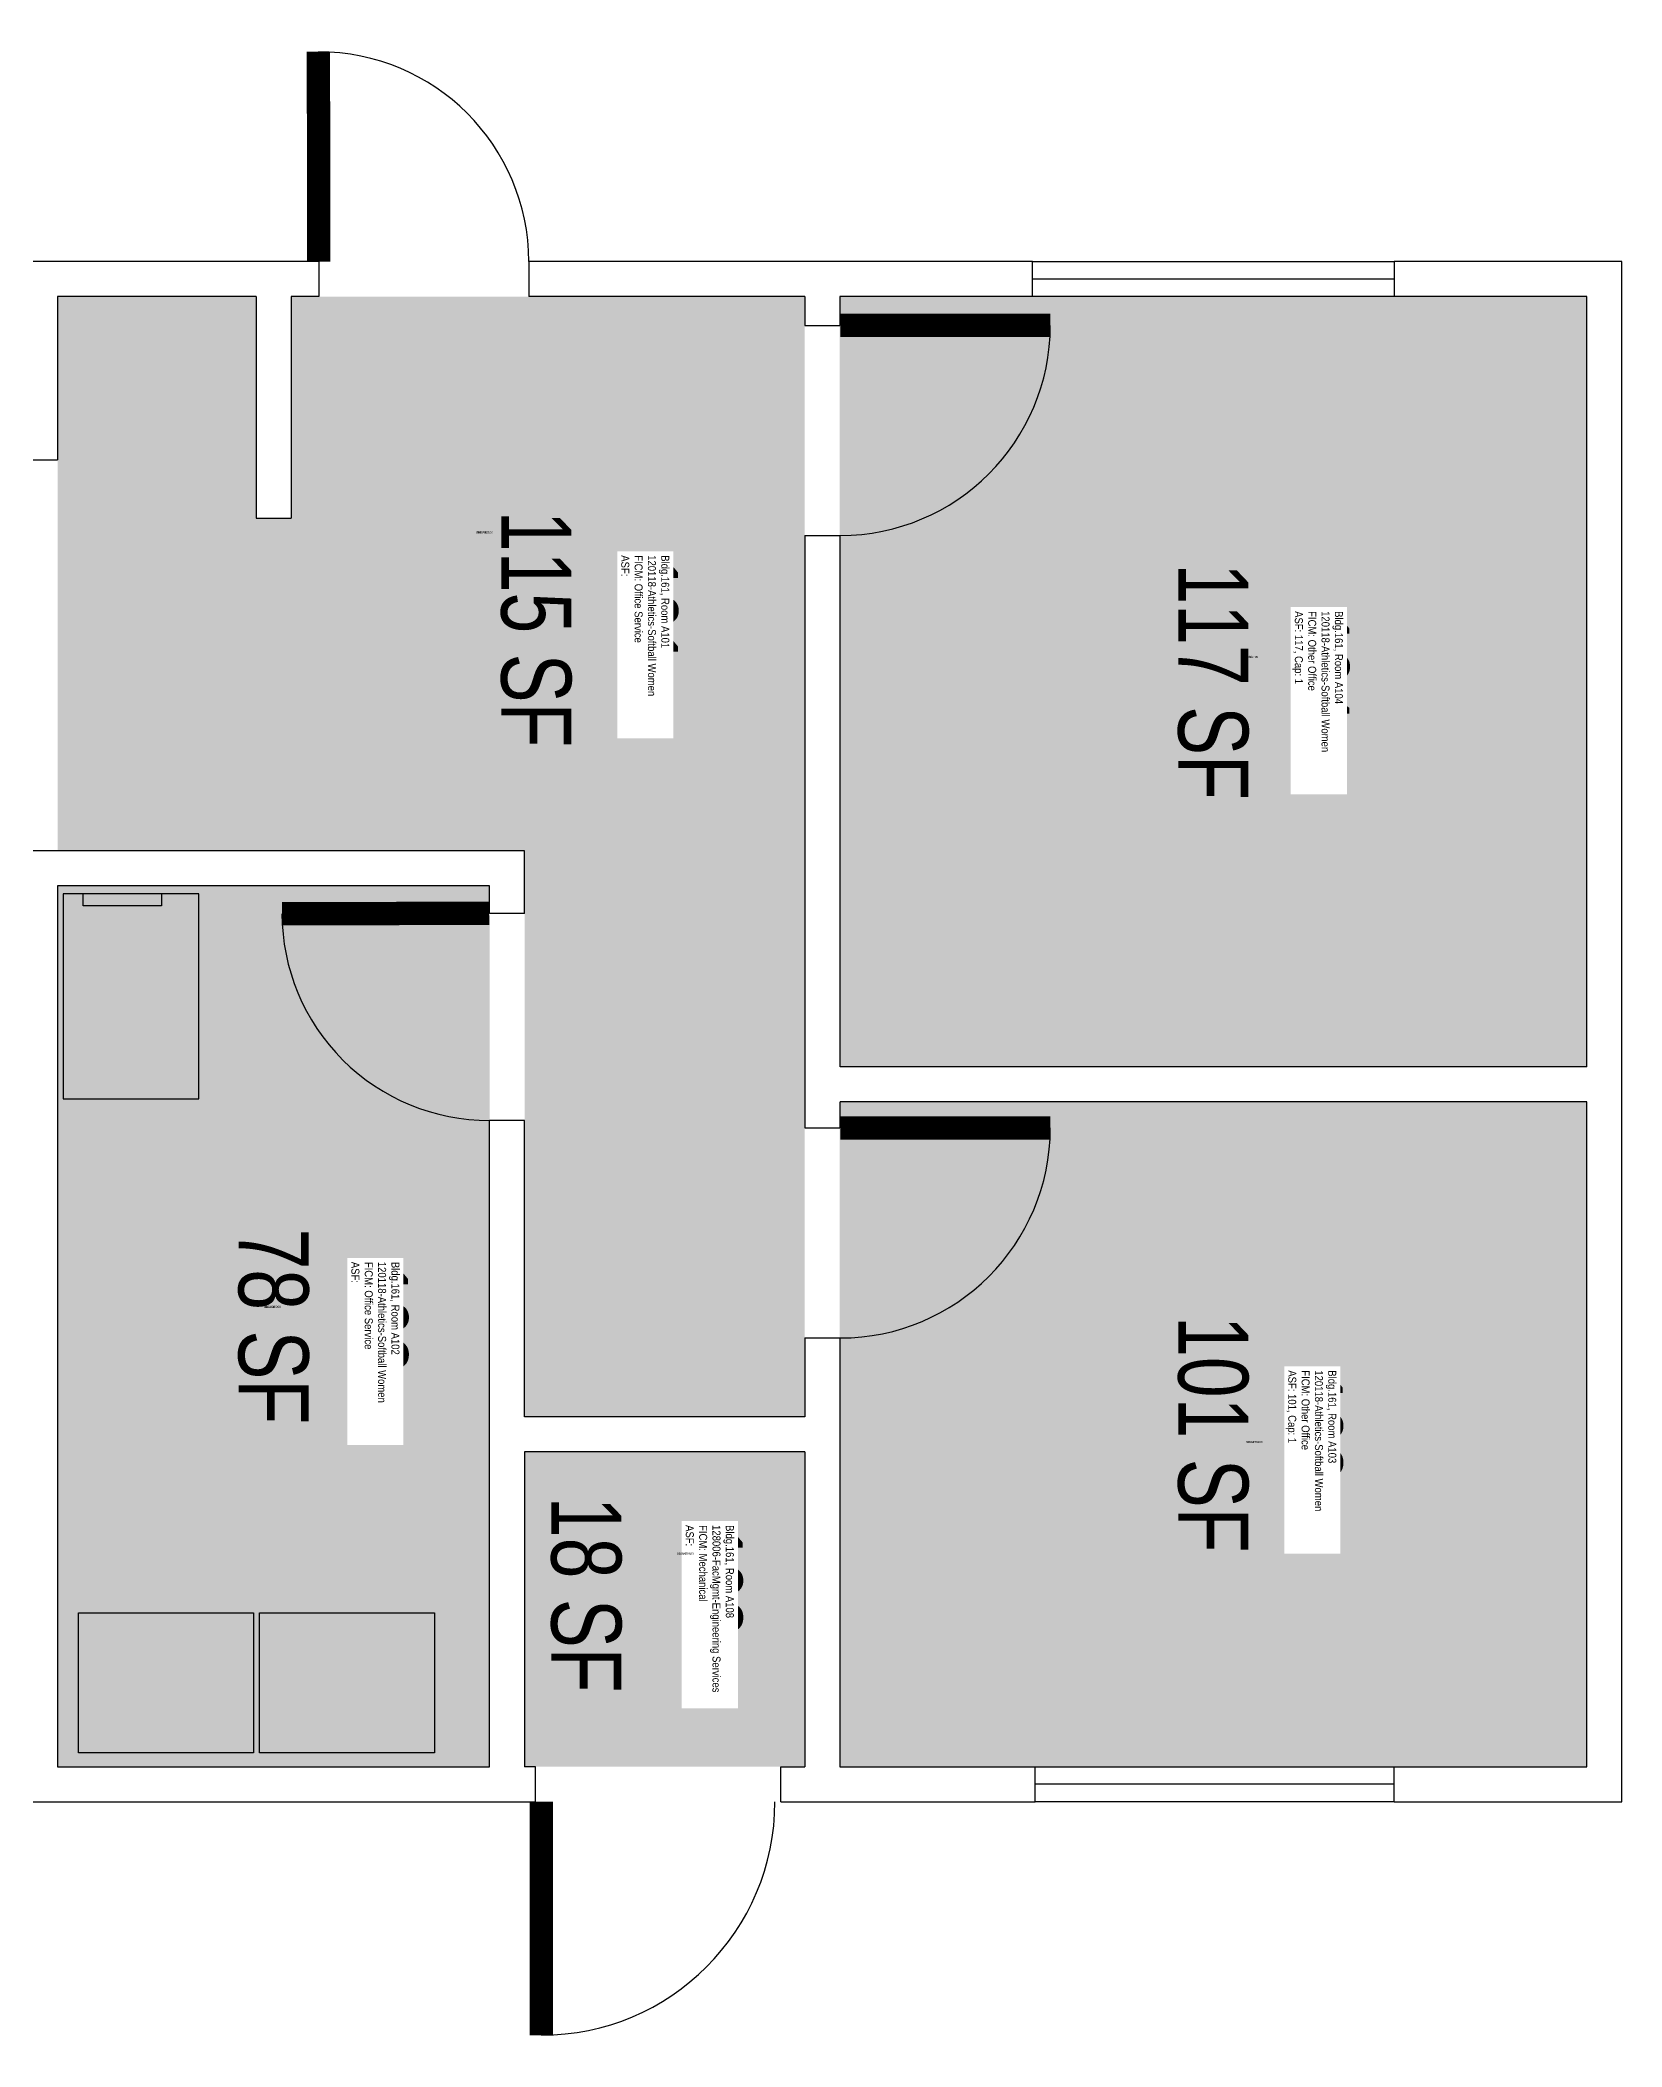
# Model space of a CAD drawing. Header units: inches. Extents: x 0 to 852, y -42 to 302.
# Drawn here: x 581 to 852, y -42 to 302 of the extents above; entities that cross this region are included whole.
import ezdxf
from ezdxf.enums import TextEntityAlignment as Align

# ---------------------------------------------------------------- set-up
doc = ezdxf.new("R2010")
doc.units = ezdxf.units.IN
doc.header["$LTSCALE"] = 10
doc.header["$MEASUREMENT"] = 0
for name, color, linetype in [('A-DOOR', 2, 'CONTINUOUS'), ('A-FLOR', 3, 'CONTINUOUS'), ('A-GLAZ', 1, 'CONTINUOUS'), ('A-IDEN-RNUM', 7, 'CONTINUOUS'), ('A-IDEN-SNUM', 4, 'CONTINUOUS'), ('A-IDEN-VNUM', 4, 'CONTINUOUS'), ('A-WALL', 5, 'CONTINUOUS'), ('AREA-TEXT', 3, 'CONTINUOUS'), ('Rooms-Category-Color', 7, 'CONTINUOUS'), ('Rooms-College-Color', 7, 'CONTINUOUS'), ('Rooms-Department-Color', 7, 'CONTINUOUS'), ('Rooms-Division-Color', 7, 'CONTINUOUS'), ('Rooms-Information', 7, 'CONTINUOUS')]:
    doc.layers.add(name, color=color, linetype=linetype)
doc.styles.add('CP_AREA', font='arial.ttf', dxfattribs={"height": 15})
doc.styles.add('CP_ROOMSNUMBER', font='arial.ttf', dxfattribs={"height": 1})
doc.styles.add('CP_ROOMVNUMBER', font='arial.ttf', dxfattribs={"width": 0.85, "height": 0.075})

msp = doc.modelspace()

# ---------------------------------------------------------------- hatches: boundary and pattern name
at = {"layer": 'Rooms-Category-Color', "true_color": 0xfa9ba3}
for points in [[(584.01, 258), (584.01, 163), (664, 163), (664, 66.01), (712, 66.01), (712, 258), (624, 258), (624, 220), (618, 220), (618, 258)], [(846, 126), (718, 126), (718, 258), (846, 258)], [(658, 6), (584.01, 6), (584.01, 157), (658, 157)], [(846, 6), (718, 6), (718, 120), (846, 120)]]:
    msp.add_hatch(color=241, dxfattribs=at).paths.add_polyline_path(points)
at = {"layer": 'Rooms-Category-Color', "true_color": 0xadadad}
msp.add_hatch(color=253, dxfattribs=at).paths.add_polyline_path([(712, 6), (664, 6), (664, 60.01), (712, 60.01)])
at = {"layer": 'Rooms-College-Color', "true_color": 0xadadad}
for points in [[(584.01, 258), (584.01, 163), (664, 163), (664, 66.01), (712, 66.01), (712, 258), (624, 258), (624, 220), (618, 220), (618, 258)], [(658, 6), (584.01, 6), (584.01, 157), (658, 157)], [(712, 6), (664, 6), (664, 60.01), (712, 60.01)]]:
    msp.add_hatch(color=253, dxfattribs=at).paths.add_polyline_path(points)
at = {"layer": 'Rooms-College-Color', "true_color": 0xffff64}
for points in [[(846, 126), (718, 126), (718, 258), (846, 258)], [(846, 6), (718, 6), (718, 120), (846, 120)]]:
    msp.add_hatch(color=51, dxfattribs=at).paths.add_polyline_path(points)
at = {"layer": 'Rooms-Department-Color', "true_color": 0x604aed}
for points in [[(584.01, 258), (584.01, 163), (664, 163), (664, 66.01), (712, 66.01), (712, 258), (624, 258), (624, 220), (618, 220), (618, 258)], [(846, 126), (718, 126), (718, 258), (846, 258)], [(658, 6), (584.01, 6), (584.01, 157), (658, 157)], [(846, 6), (718, 6), (718, 120), (846, 120)]]:
    msp.add_hatch(color=173, dxfattribs=at).paths.add_polyline_path(points)
at = {"layer": 'Rooms-Department-Color', "true_color": 0xacacac}
msp.add_hatch(color=253, dxfattribs=at).paths.add_polyline_path([(712, 6), (664, 6), (664, 60.01), (712, 60.01)])
at = {"layer": 'Rooms-Division-Color', "true_color": 0x604aed}
for points in [[(584.01, 258), (584.01, 163), (664, 163), (664, 66.01), (712, 66.01), (712, 258), (624, 258), (624, 220), (618, 220), (618, 258)], [(846, 126), (718, 126), (718, 258), (846, 258)], [(658, 6), (584.01, 6), (584.01, 157), (658, 157)], [(846, 6), (718, 6), (718, 120), (846, 120)]]:
    msp.add_hatch(color=173, dxfattribs=at).paths.add_polyline_path(points)
at = {"layer": 'Rooms-Division-Color', "true_color": 0xadadad}
msp.add_hatch(color=253, dxfattribs=at).paths.add_polyline_path([(712, 6), (664, 6), (664, 60.01), (712, 60.01)])

# ---------------------------------------------------------------- linework, layer by layer
at = {"layer": 'A-DOOR', "const_width": 4}
for points in [[(628.69, 299.95), (628.73, 264)], [(754.08, 253.06), (718.08, 253.06)], [(622.44, 152.23), (657.94, 152.28)], [(754.08, 115.51), (718.08, 115.5)], [(666.9, -40), (666.9, 0)]]:
    msp.add_lwpolyline(points, dxfattribs=at)
at = {"layer": 'A-DOOR', "linetype": 'Continuous', "ltscale": 24}
for centre, radius, start, end in [((628.73, 263.95), 36, 0.0699, 90.0696), ((718.08, 253.06), 36, 270.0031, 0.0031), ((657.94, 152.28), 35.5, 180.0839, 270.0839), ((718.08, 115.5), 36, 270.0089, 0.0089), ((666.9, 0), 40, 270, 0)]:
    msp.add_arc(centre, radius, start, end, dxfattribs=at)
at = {"layer": 'A-FLOR', "linetype": 'Continuous', "ltscale": 6}
for p, q in [((608.18, 155.61), (584.95, 155.61)), ((584.95, 155.61), (584.95, 120.5)), ((588.4, 153.6), (588.4, 155.61)), ((601.78, 155.61), (601.78, 153.6)), ((608.18, 120.5), (608.18, 155.61)), ((601.78, 153.6), (588.4, 153.6)), ((584.95, 120.5), (608.18, 120.5))]:
    msp.add_line(p, q, dxfattribs=at)
at = {"layer": 'A-FLOR', "linetype": 'Continuous', "ltscale": 24}
for p, q in [((587.59, 32.4), (617.59, 32.4)), ((587.59, 8.4), (587.59, 32.4)), ((617.59, 32.4), (617.59, 8.4)), ((618.59, 32.4), (648.59, 32.4)), ((618.59, 8.4), (618.59, 32.4)), ((648.59, 32.4), (648.59, 8.4)), ((617.59, 8.4), (587.59, 8.4)), ((648.59, 8.4), (618.59, 8.4))]:
    msp.add_line(p, q, dxfattribs=at)
at = {"layer": 'A-GLAZ', "linetype": 'Continuous'}
for p, q in [((751, 264), (813, 264)), ((813, 261), (751, 261)), ((813, 258), (751, 258)), ((751.5, 6), (813, 6)), ((813, 3), (751.5, 3)), ((813, 0), (751.5, 0))]:
    msp.add_line(p, q, dxfattribs=at)
at = {"layer": 'A-WALL', "linetype": 'Continuous', "ltscale": 24}
for p, q in [((628.73, 264), (0, 264)), ((628.73, 264), (628.73, 258)), ((751, 264), (664.73, 264)), ((664.73, 264), (664.73, 258)), ((751, 258), (751, 264)), ((852, 264), (813, 264)), ((813, 264), (813, 258)), ((852, 0), (852, 264)), ((618, 258), (584.01, 258)), ((584.01, 258), (584.01, 230)), ((618, 258), (618, 220)), ((628.73, 258), (624, 258)), ((624, 258), (624, 220)), ((712, 258), (664.73, 258)), ((712, 258), (712, 253.05)), ((751, 258), (718, 258)), ((718, 258), (718, 253.05)), ((846, 258), (813, 258)), ((846, 126), (846, 258)), ((712, 253.05), (718, 253.05)), ((578.01, 230), (584.01, 230)), ((618, 220), (624, 220)), ((712, 217.05), (712, 115.5)), ((712, 217.05), (718, 217.05)), ((718, 217.05), (718, 126)), ((664, 163), (578.01, 163)), ((664, 152.28), (664, 163)), ((658, 157), (584.01, 157)), ((584.01, 157), (584.01, 6)), ((658, 152.28), (658, 157)), ((664, 152.28), (658, 152.28)), ((846, 126), (718.08, 126)), ((718, 120), (718, 115.5)), ((846, 120), (718.08, 120)), ((846, 6), (846, 120)), ((664, 116.78), (658, 116.78)), ((658, 6), (658, 116.78)), ((664, 66.01), (664, 116.78)), ((712, 115.5), (718, 115.5)), ((712, 79.5), (712, 66.01)), ((712, 79.5), (718, 79.5)), ((718, 79.5), (718, 6)), ((712, 66.01), (664, 66.01)), ((712, 60.01), (664, 60.01)), ((664, 60.01), (664, 6)), ((712, 60.01), (712, 6)), ((584.01, 6), (658, 6)), ((665.9, 6), (664, 6)), ((665.9, 0), (665.9, 6)), ((707.9, 0), (707.9, 6)), ((707.9, 6), (712, 6)), ((718, 6), (751.5, 6)), ((751.5, 0), (751.5, 6)), ((813, 0), (813, 6)), ((813, 6), (846, 6)), ((0, 0), (665.9, 0)), ((707.9, 0), (751.5, 0)), ((813, 0), (852, 0))]:
    msp.add_line(p, q, dxfattribs=at)

# ---------------------------------------------------------------- texts
at = {"layer": 'A-IDEN-RNUM', "style": 'CP_ROOMSNUMBER'}
for s, p in [('0101-00', (655.73, 217.43)), ('0104-00', (786.83, 196.06)), ('0102-00', (619.4, 84.66)), ('0103-00', (787.57, 61.48)), ('0108-00', (690.13, 42.35))]:
    msp.add_text(s, height=0.36, dxfattribs=at).set_placement(p)
at = {"layer": 'A-IDEN-SNUM', "style": 'CP_ROOMSNUMBER'}
for s, p in [('1610A10100', (655.73, 217.43)), ('1610A10400', (786.83, 196.06)), ('1610A10200', (619.4, 84.66)), ('1610A10300', (787.57, 61.48)), ('1610A10800', (690.13, 42.35))]:
    msp.add_text(s, height=0.36, dxfattribs=at).set_placement(p)
at = {"layer": 'A-IDEN-VNUM', "char_height": 9.6, "width": 20.0367, "attachment_point": 7, "rotation": 270, "style": 'CP_ROOMVNUMBER'}
for s, insert in [('101', (680.55, 213.66)), ('104', (795.56, 204.08)), ('102', (634.32, 92.55)), ('103', (794.43, 73.96)), ('108', (691.61, 47.43))]:
    msp.add_mtext(s, dxfattribs=dict(at, insert=insert))
at = {"layer": 'AREA-TEXT', "style": 'CP_AREA', "width": 0.75}
for s, p in [('115 SF', (666.01, 201)), ('117 SF', (782, 192)), ('78 SF', (621.01, 81.5)), ('101 SF', (782, 63)), ('18 SF', (674.59, 35.5))]:
    msp.add_text(s, height=12, rotation=270, dxfattribs=at).set_placement(p, align=Align.MIDDLE_CENTER)

# ---------------------------------------------------------------- next in the draw order: texts
at = {"layer": 'Rooms-Information', "char_height": 1.3714, "width": 30.72, "attachment_point": 7, "rotation": 270, "style": 'CP_ROOMVNUMBER', "bg_fill": 3, "box_fill_scale": 1.5, "bg_fill_color": 256, "bg_fill_true_color": 13158600, "bg_fill_transparency": 0}
for s, insert in [('Bldg.161, Room A101^M^J120118-Athletics-Softball Women^M^JFICM: Office Service^M^JASF: ', (680.55, 213.66)), ('Bldg.161, Room A104^M^J120118-Athletics-Softball Women^M^JFICM: Other Office^M^JASF: 117, Cap: 1', (795.56, 204.08)), ('Bldg.161, Room A102^M^J120118-Athletics-Softball Women^M^JFICM: Office Service^M^JASF: ', (634.32, 92.55)), ('Bldg.161, Room A103^M^J120118-Athletics-Softball Women^M^JFICM: Other Office^M^JASF: 101, Cap: 1', (794.43, 73.96)), ('Bldg.161, Room A108^M^J128006-FacMgmt-Engineering Services^M^JFICM: Mechanical^M^JASF: ', (691.61, 47.43))]:
    msp.add_mtext(s, dxfattribs=dict(at, insert=insert))

doc.saveas('drawing.dxf')
